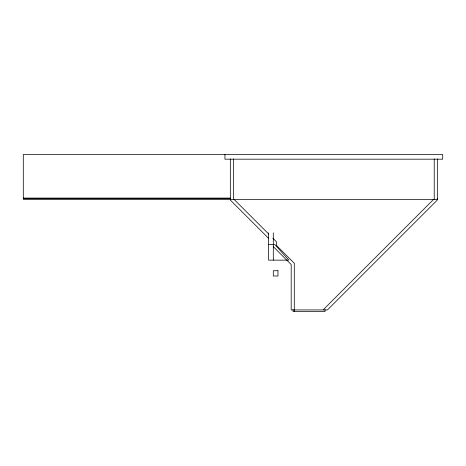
<?xml version="1.0" encoding="UTF-8"?>
<svg xmlns="http://www.w3.org/2000/svg" width="466" height="466" viewBox="0 0 466 466"><rect width="100%" height="100%" fill="white"/><g stroke="black" fill="none" stroke-linecap="round" stroke-linejoin="round"><path stroke-width="0.7" d="M433.63 199.361L323.847 309.144L323.847 309.925M23.3 198.073L230.315 198.073M23.3 198.656L230.315 198.656M268.632 244.598L274.858 244.598L288.856 260.15L268.632 260.15L268.632 232.849M234.014 199.361L268.748 234.095M272.837 238.178L276.414 241.755L276.414 245.378L294.296 263.261L294.296 311.48M268.701 238.446L230.396 200.141L230.396 198.464M273.303 246.665L291.186 264.554L291.186 309.925L327.47 309.925L437.254 200.141L437.254 198.464M437.335 158.859L437.335 199.361L23.3 199.361L23.3 154.52L442.7 154.52L442.7 159.186L224.95 159.186L224.95 154.52M434.225 158.859L434.225 199.361M325.093 309.727L325.093 311.48L293.056 311.48L293.056 309.727M273.303 232.849L273.303 260.15M233.425 158.859L233.425 199.361M230.315 158.859L230.315 199.361M277.969 270.729L273.303 270.729L273.303 276.006L277.969 276.018L277.969 270.74"/></g></svg>
